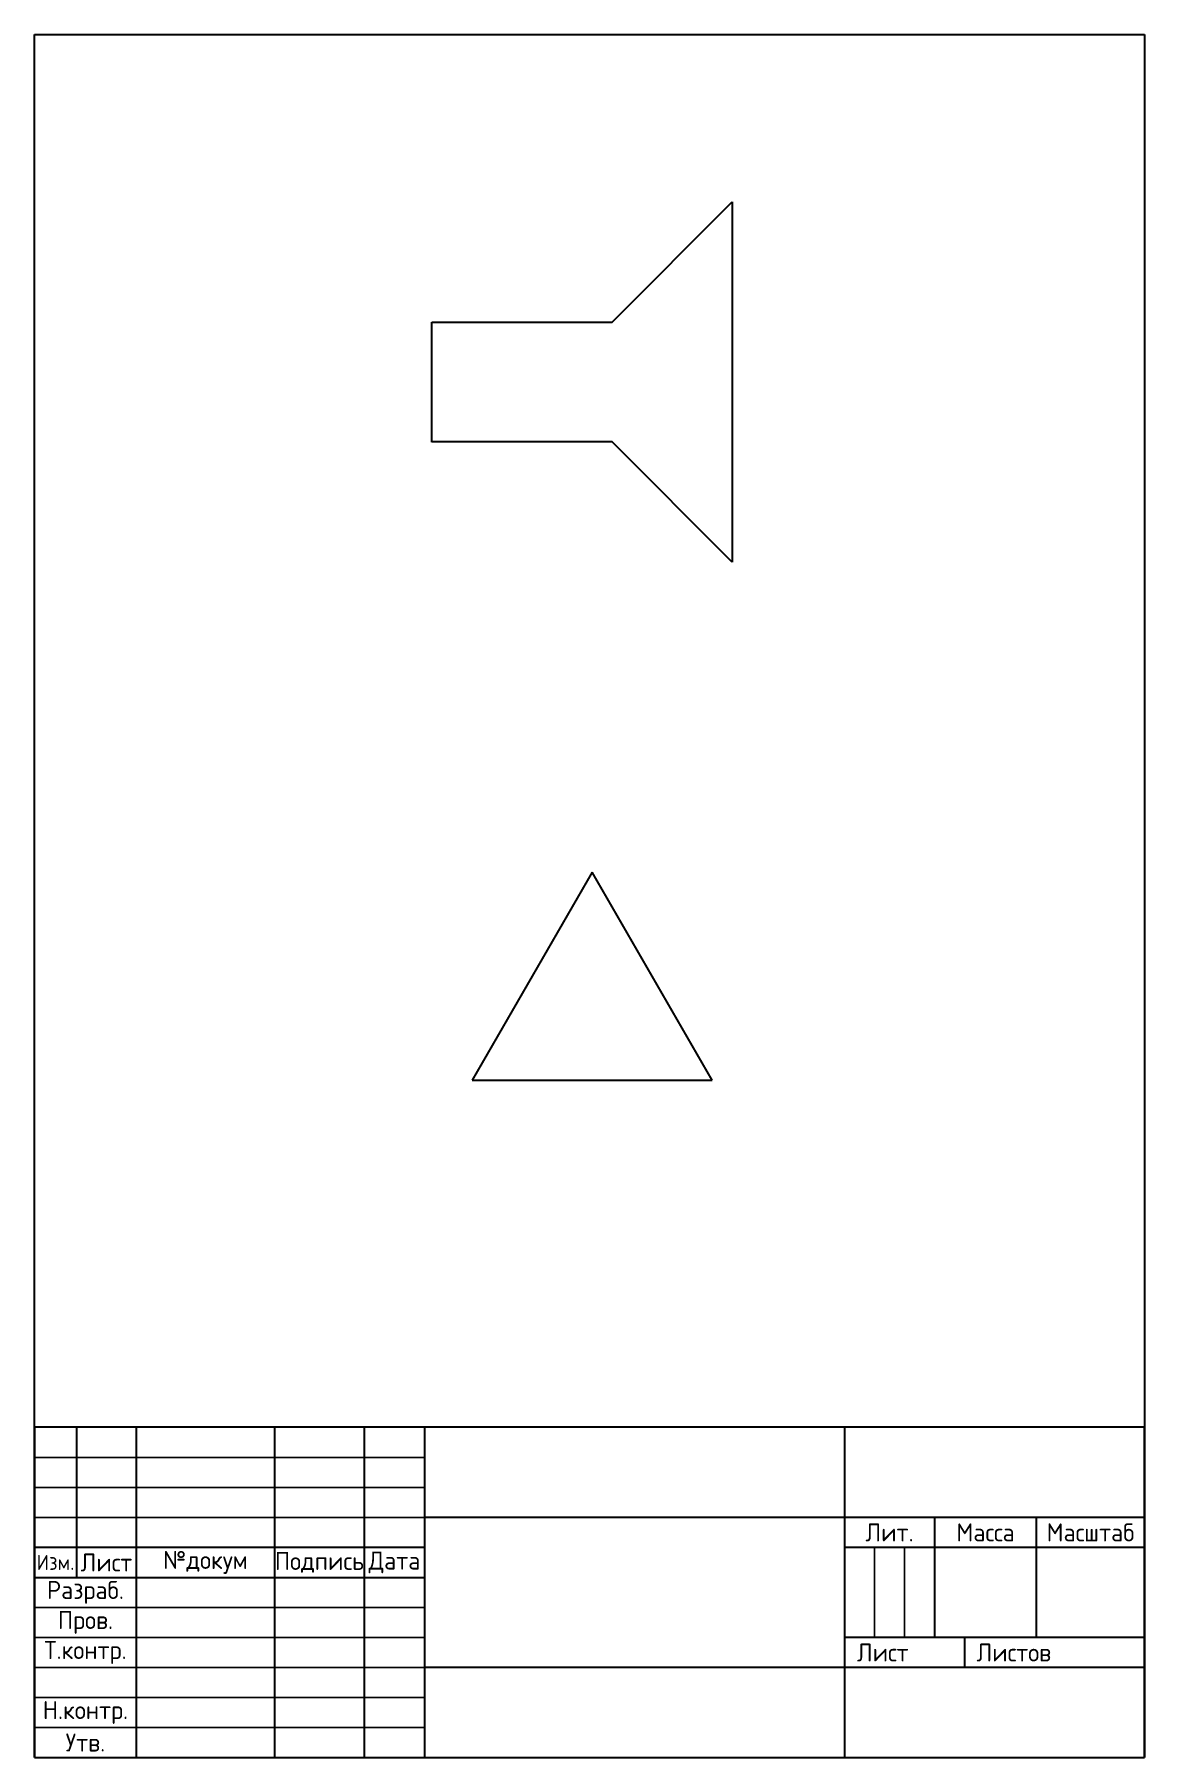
# Model space of a CAD drawing. Header units: millimetres. Extents: x 0 to 185, y 0 to 287.
import ezdxf
from ezdxf.enums import TextEntityAlignment as Align

# ---------------------------------------------------------------- set-up
doc = ezdxf.new("R2010")
doc.units = ezdxf.units.MM
doc.layers.add('Контур', color=7, linetype='Continuous', lineweight=30)
doc.layers.add('Штамп', color=7, linetype='Continuous', lineweight=30)
doc.layers.add('Рамка', color=7, linetype='Continuous')
doc.layers.add('Штамп тонкие линии', color=7, linetype='Continuous')
doc.styles.add('GOST-2.304_Type-B', font='')
doc.styles.get('GOST-2.304_Type-B').set_extended_font_data('GOST Common')

# ---------------------------------------------------------------- blocks, each defined once
blk = doc.blocks.new('Рамка А4')
at = {"layer": 'Рамка', "lineweight": 30}
for p, q in [((0, 0), (0, 287)), ((0, 287), (185, 287)), ((185, 287), (185, 0))]:
    blk.add_line(p, q, dxfattribs=at)
at = {"layer": 'Рамка'}
blk.add_line((185, 40), (185, 35), dxfattribs=at)
at = {"layer": 'Штамп'}
for p, q in [((185, 55), (0, 55)), ((0, 55), (0, 0)), ((7, 55), (7, 30)), ((17, 0), (17, 55)), ((40, 55), (40, 0)), ((55, 0), (55, 55)), ((65, 55), (65, 0)), ((135, 55), (135, 0)), ((185, 0), (185, 55)), ((185, 40), (65, 40)), ((150, 40), (150, 20)), ((167, 20), (167, 40)), ((65, 35), (0, 35)), ((185, 35), (135, 35)), ((0, 30), (65, 30)), ((185, 20), (135, 20)), ((155, 20), (155, 15)), ((185, 15), (65, 15)), ((0, 0), (185, 0))]:
    blk.add_line(p, q, dxfattribs=at)
at = {"layer": 'Штамп тонкие линии'}
for p, q in [((0, 50), (65, 50)), ((65, 45), (0, 45)), ((0, 40), (65, 40)), ((140, 35), (140, 20)), ((145, 20), (145, 35)), ((65, 25), (0, 25)), ((40, 25), (40, 20)), ((65, 25), (65, 20)), ((0, 20), (65, 20)), ((145, 20), (155, 20)), ((185, 15), (185, 20)), ((185, 20), (185, 15)), ((65, 15), (0, 15)), ((0, 10), (65, 10)), ((65, 5), (0, 5))]:
    blk.add_line(p, q, dxfattribs=at)
at = {"layer": 'Штамп тонкие линии', "style": 'GOST-2.304_Type-B'}
for s, width, insert, char_height, attachment_point in [('Лит.', 15, (142.5, 37.5), 3, 5), ('Масса', 17, (158.5, 37.5), 3, 5), ('Масштаб', 18, (176, 37.5), 3, 5), ('Изм.', 7, (3.5, 32.5), 2.5, 5), ('Лист', 10, (12, 32.5), 3, 5), ('№докум', 23, (28.5, 32.5), 3, 5), ('Подпись', 15, (47.5, 32.5), 3, 5), ('Дата', 10, (60, 32.5), 3, 5), ('Разраб.', 17, (8.5, 27.5), 3, 5), ('Пров.', 17, (8.5, 22.5), 3, 5), ('Т.контр.', 17, (8.5, 17.5), 3, 5), ('Листов', 27.9989, (157, 17.5), 3, 4), ('Н.контр.', 17, (8.5, 7.5), 3, 5), ('Утв.', 17, (8.5, 2.5), 3, 5)]:
    blk.add_mtext_dynamic_manual_height_columns(s, width=width, gutter_width=12.5, heights=[0], dxfattribs=dict(at, insert=insert, char_height=char_height, attachment_point=attachment_point))
at = {"layer": 'Штамп тонкие линии', "insert": (137.07, 17.5), "char_height": 3, "width": 17.8537, "attachment_point": 4, "style": 'GOST-2.304_Type-B'}
blk.add_mtext('Лист', dxfattribs=at)
at = {"layer": 'Штамп тонкие линии', "style": 'GOST-2.304_Type-B'}
for tag, height, p in [('(4)', 7.5, (100, 47.5)), ('(5)', 7.5, (100, 27.5)), ('(7)', 7.5, (176, 27.5)), ('(1)', 3, (28.5, 27.5)), ('(3)', 3, (60, 27.5)), ('(6)', 3, (142.5, 27.5)), ('(2)', 3, (28.5, 22.39)), ('(8)', 7.5, (160, 7.5))]:
    blk.add_attdef(tag, text='', height=height, dxfattribs=at).set_placement(p, align=Align.MIDDLE_CENTER)

msp = doc.modelspace()

# ---------------------------------------------------------------- linework, layer by layer
at = {"layer": 'Контур'}
for p, q in [((96.25, 239.1), (116.26, 259.11)), ((116.26, 259.11), (116.26, 199.11)), ((66.25, 219.1), (66.25, 239.1)), ((66.25, 239.1), (96.25, 239.1)), ((96.25, 219.13), (66.25, 219.13)), ((116.26, 199.11), (96.25, 219.13)), ((92.92, 147.45), (72.92, 112.81)), ((112.92, 112.81), (92.92, 147.45)), ((72.92, 112.81), (112.92, 112.81))]:
    msp.add_line(p, q, dxfattribs=at)

# ---------------------------------------------------------------- block references
msp.add_blockref('Рамка А4', (0, 0), dxfattribs=at)

doc.saveas('drawing.dxf')
